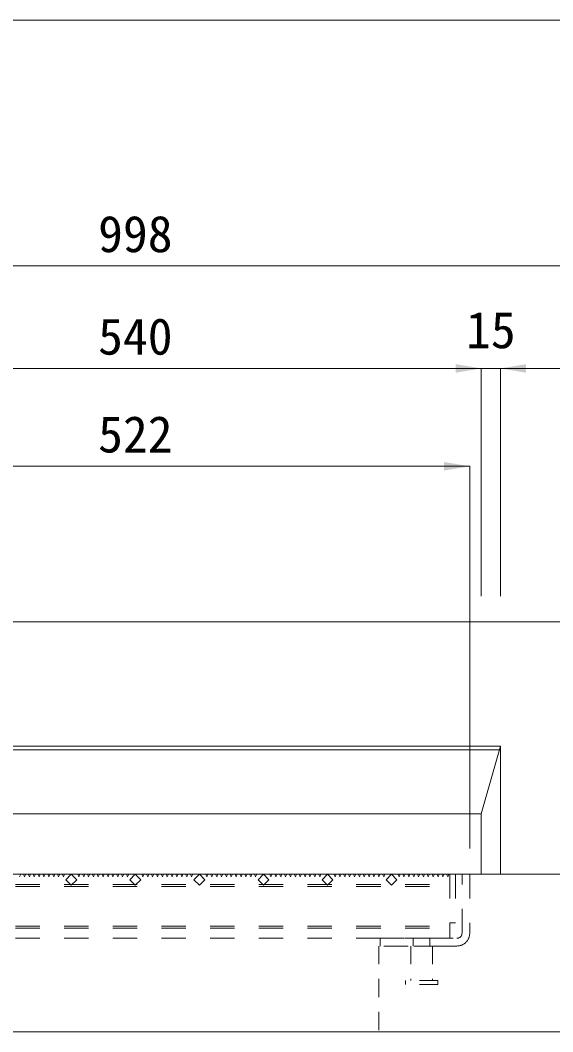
# Model space of a CAD drawing. Units: millimetres at full size. Extents: x 5964 to 125098, y -10801 to 28073.
# Drawn here: x 70992 to 71408, y -3583 to -2793 of the extents above; entities that cross this region are included whole.
import ezdxf
from ezdxf.enums import TextEntityAlignment as Align

# ---------------------------------------------------------------- set-up
doc = ezdxf.new("R2010")
doc.units = ezdxf.units.MM
doc.header["$LTSCALE"] = 19
doc.linetypes.add('USER1', pattern=[1.35, 0.75, -0.6])
doc.linetypes.add('USER3', pattern=[2, 1, -1])
for name, color, linetype, lineweight in [('インサート', 3, 'USER1', 9), ('グレーチング', 7, 'USER1', 5), ('図枠', 7, 'Continuous', 5), ('寸法線', 7, 'Continuous', 9), ('寸法表', 7, 'Continuous', 9), ('本体', 2, 'Continuous', 9)]:
    doc.layers.add(name, color=color, linetype=linetype, lineweight=lineweight)
doc.styles.add('ＭＳ ゴシック', font='')
doc.styles.get('ＭＳ ゴシック').set_extended_font_data('MS Gothic')

# ---------------------------------------------------------------- blocks, each defined once
blk = doc.blocks.new('filled_arrow')
at = {"color": 0, "linetype": 'Continuous', "lineweight": -2}
blk.add_solid([(7.5, 1.25), (0, 0), (7.5, -1.25)], dxfattribs=at)

msp = doc.modelspace()

# ---------------------------------------------------------------- linework, layer by layer
at = {"layer": 'インサート'}
for p, q in [((71296.89, -3515.85), (71296.89, -3542.85)), ((71313.89, -3515.85), (71296.89, -3515.85)), ((71313.89, -3515.85), (71313.89, -3542.85)), ((71317.89, -3542.85), (71292.89, -3542.85)), ((71292.89, -3542.85), (71292.89, -3545.85)), ((71317.89, -3542.85), (71317.89, -3545.85)), ((71317.89, -3545.85), (71292.89, -3545.85))]:
    msp.add_line(p, q, dxfattribs=at)
at = {"layer": 'グレーチング', "linetype": 'USER3'}
for p, q in [((70836.4, -3459.85), (71327.39, -3459.85)), ((70991.59, -3461.95), (70992.49, -3459.85)), ((70992.49, -3459.85), (70994.49, -3459.85)), ((70994.49, -3459.85), (70995.39, -3461.95)), ((70995.39, -3461.95), (70996.29, -3459.85)), ((70996.29, -3459.85), (70998.29, -3459.85)), ((70998.29, -3459.85), (70999.19, -3461.95)), ((70999.19, -3461.95), (71000.09, -3459.85)), ((71000.09, -3459.85), (71002.09, -3459.85)), ((71002.09, -3459.85), (71002.99, -3461.95)), ((71002.99, -3461.95), (71003.89, -3459.85)), ((71003.89, -3459.85), (71005.89, -3459.85)), ((71005.89, -3459.85), (71006.79, -3461.95)), ((71006.79, -3461.95), (71007.69, -3459.85)), ((71007.69, -3459.85), (71009.69, -3459.85)), ((71009.69, -3459.85), (71010.59, -3461.95)), ((71010.59, -3461.95), (71011.49, -3459.85)), ((71011.49, -3459.85), (71013.49, -3459.85)), ((71013.49, -3459.85), (71014.39, -3461.95)), ((71014.39, -3461.95), (71015.29, -3459.85)), ((71015.29, -3459.85), (71017.29, -3459.85)), ((71017.29, -3459.85), (71018.19, -3461.95)), ((71018.19, -3461.95), (71019.09, -3459.85)), ((71019.09, -3459.85), (71021.09, -3459.85)), ((71021.09, -3459.85), (71021.99, -3461.95)), ((71021.99, -3461.95), (71022.89, -3459.85)), ((71022.89, -3459.85), (71024.89, -3459.85)), ((71024.89, -3459.85), (71025.8, -3461.95)), ((71025.8, -3461.95), (71026.7, -3459.85)), ((71026.7, -3459.85), (71028.9, -3459.85)), ((71031.89, -3459.85), (71027.65, -3464.09)), ((71027.65, -3464.09), (71031.89, -3468.33)), ((71036.14, -3464.09), (71031.89, -3459.85)), ((71031.89, -3468.33), (71036.14, -3464.09)), ((71034.89, -3459.85), (71036.89, -3459.85)), ((71036.89, -3459.85), (71037.79, -3461.95)), ((71037.79, -3461.95), (71038.69, -3459.85)), ((71038.69, -3459.85), (71040.69, -3459.85)), ((71040.69, -3459.85), (71041.59, -3461.95)), ((71041.59, -3461.95), (71042.49, -3459.85)), ((71042.49, -3459.85), (71044.49, -3459.85)), ((71044.49, -3459.85), (71045.39, -3461.95)), ((71045.39, -3461.95), (71046.29, -3459.85)), ((71046.29, -3459.85), (71048.29, -3459.85)), ((71048.29, -3459.85), (71049.19, -3461.95)), ((71049.19, -3461.95), (71050.09, -3459.85)), ((71050.09, -3459.85), (71052.09, -3459.85)), ((71052.09, -3459.85), (71052.99, -3461.95)), ((71052.99, -3461.95), (71053.89, -3459.85)), ((71053.89, -3459.85), (71055.89, -3459.85)), ((71055.89, -3459.85), (71056.79, -3461.95)), ((71056.79, -3461.95), (71057.69, -3459.85)), ((71057.69, -3459.85), (71059.69, -3459.85)), ((71059.69, -3459.85), (71060.59, -3461.95)), ((71060.59, -3461.95), (71061.49, -3459.85)), ((71061.49, -3459.85), (71063.49, -3459.85)), ((71063.49, -3459.85), (71064.39, -3461.95)), ((71064.39, -3461.95), (71065.29, -3459.85)), ((71065.29, -3459.85), (71067.29, -3459.85)), ((71067.29, -3459.85), (71068.19, -3461.95)), ((71068.19, -3461.95), (71069.09, -3459.85)), ((71069.09, -3459.85), (71071.09, -3459.85)), ((71071.09, -3459.85), (71071.99, -3461.95)), ((71071.99, -3461.95), (71072.89, -3459.85)), ((71072.89, -3459.85), (71074.89, -3459.85)), ((71074.89, -3459.85), (71075.8, -3461.95)), ((71075.8, -3461.95), (71076.7, -3459.85)), ((71076.7, -3459.85), (71078.9, -3459.85)), ((71081.89, -3459.85), (71077.65, -3464.09)), ((71077.65, -3464.09), (71081.89, -3468.33)), ((71086.14, -3464.09), (71081.89, -3459.85)), ((71081.89, -3468.33), (71086.14, -3464.09)), ((71084.89, -3459.85), (71086.89, -3459.85)), ((71086.89, -3459.85), (71087.79, -3461.95)), ((71087.79, -3461.95), (71088.69, -3459.85)), ((71088.69, -3459.85), (71090.69, -3459.85)), ((71090.69, -3459.85), (71091.59, -3461.95)), ((71091.59, -3461.95), (71092.49, -3459.85)), ((71092.49, -3459.85), (71094.49, -3459.85)), ((71094.49, -3459.85), (71095.39, -3461.95)), ((71095.39, -3461.95), (71096.29, -3459.85)), ((71096.29, -3459.85), (71098.29, -3459.85)), ((71098.29, -3459.85), (71099.19, -3461.95)), ((71099.19, -3461.95), (71100.09, -3459.85)), ((71100.09, -3459.85), (71102.09, -3459.85)), ((71102.09, -3459.85), (71102.99, -3461.95)), ((71102.99, -3461.95), (71103.89, -3459.85)), ((71103.89, -3459.85), (71105.89, -3459.85)), ((71105.89, -3459.85), (71106.79, -3461.95)), ((71106.79, -3461.95), (71107.69, -3459.85)), ((71107.69, -3459.85), (71109.69, -3459.85)), ((71109.69, -3459.85), (71110.59, -3461.95)), ((71110.59, -3461.95), (71111.49, -3459.85)), ((71111.49, -3459.85), (71113.49, -3459.85)), ((71113.49, -3459.85), (71114.39, -3461.95)), ((71114.39, -3461.95), (71115.29, -3459.85)), ((71115.29, -3459.85), (71117.29, -3459.85)), ((71117.29, -3459.85), (71118.19, -3461.95)), ((71118.19, -3461.95), (71119.09, -3459.85)), ((71119.09, -3459.85), (71121.09, -3459.85)), ((71121.09, -3459.85), (71121.99, -3461.95)), ((71121.99, -3461.95), (71122.89, -3459.85)), ((71122.89, -3459.85), (71124.89, -3459.85)), ((71124.89, -3459.85), (71125.8, -3461.95)), ((71125.8, -3461.95), (71126.7, -3459.85)), ((71126.7, -3459.85), (71128.89, -3459.85)), ((71131.89, -3459.85), (71127.65, -3464.09)), ((71127.65, -3464.09), (71131.89, -3468.33)), ((71136.14, -3464.09), (71131.89, -3459.85)), ((71131.89, -3468.33), (71136.14, -3464.09)), ((71134.89, -3459.85), (71136.89, -3459.85)), ((71136.89, -3459.85), (71137.79, -3461.95)), ((71137.79, -3461.95), (71138.69, -3459.85)), ((71138.69, -3459.85), (71140.69, -3459.85)), ((71140.69, -3459.85), (71141.59, -3461.95)), ((71141.59, -3461.95), (71142.49, -3459.85)), ((71142.49, -3459.85), (71144.49, -3459.85)), ((71144.49, -3459.85), (71145.39, -3461.95)), ((71145.39, -3461.95), (71146.29, -3459.85)), ((71146.29, -3459.85), (71148.29, -3459.85)), ((71148.29, -3459.85), (71149.19, -3461.95)), ((71149.19, -3461.95), (71150.09, -3459.85)), ((71150.09, -3459.85), (71152.09, -3459.85)), ((71152.09, -3459.85), (71152.99, -3461.95)), ((71152.99, -3461.95), (71153.89, -3459.85)), ((71153.89, -3459.85), (71155.89, -3459.85)), ((71155.89, -3459.85), (71156.79, -3461.95)), ((71156.79, -3461.95), (71157.69, -3459.85)), ((71157.69, -3459.85), (71159.69, -3459.85)), ((71159.69, -3459.85), (71160.59, -3461.95)), ((71160.59, -3461.95), (71161.49, -3459.85)), ((71161.49, -3459.85), (71163.49, -3459.85)), ((71163.49, -3459.85), (71164.39, -3461.95)), ((71164.39, -3461.95), (71165.29, -3459.85)), ((71165.29, -3459.85), (71167.29, -3459.85)), ((71167.29, -3459.85), (71168.19, -3461.95)), ((71168.19, -3461.95), (71169.09, -3459.85)), ((71169.09, -3459.85), (71171.09, -3459.85)), ((71171.09, -3459.85), (71171.99, -3461.95)), ((71171.99, -3461.95), (71172.89, -3459.85)), ((71172.89, -3459.85), (71174.89, -3459.85)), ((71174.89, -3459.85), (71175.8, -3461.95)), ((71175.8, -3461.95), (71176.7, -3459.85)), ((71176.7, -3459.85), (71178.89, -3459.85)), ((71181.89, -3459.85), (71177.65, -3464.09)), ((71177.65, -3464.09), (71181.89, -3468.33)), ((71186.14, -3464.09), (71181.89, -3459.85)), ((71181.89, -3468.33), (71186.14, -3464.09)), ((71184.89, -3459.85), (71186.89, -3459.85)), ((71186.89, -3459.85), (71187.79, -3461.95)), ((71187.79, -3461.95), (71188.69, -3459.85)), ((71188.69, -3459.85), (71190.69, -3459.85)), ((71190.69, -3459.85), (71191.59, -3461.95)), ((71191.59, -3461.95), (71192.49, -3459.85)), ((71192.49, -3459.85), (71194.49, -3459.85)), ((71194.49, -3459.85), (71195.39, -3461.95)), ((71195.39, -3461.95), (71196.29, -3459.85)), ((71196.29, -3459.85), (71198.29, -3459.85)), ((71198.29, -3459.85), (71199.19, -3461.95)), ((71199.19, -3461.95), (71200.09, -3459.85)), ((71200.09, -3459.85), (71202.09, -3459.85)), ((71202.09, -3459.85), (71202.99, -3461.95)), ((71202.99, -3461.95), (71203.89, -3459.85)), ((71203.89, -3459.85), (71205.89, -3459.85)), ((71205.89, -3459.85), (71206.79, -3461.95)), ((71206.79, -3461.95), (71207.69, -3459.85)), ((71207.69, -3459.85), (71209.69, -3459.85)), ((71209.69, -3459.85), (71210.59, -3461.95)), ((71210.59, -3461.95), (71211.49, -3459.85)), ((71211.49, -3459.85), (71213.49, -3459.85)), ((71213.49, -3459.85), (71214.39, -3461.95)), ((71214.39, -3461.95), (71215.29, -3459.85)), ((71215.29, -3459.85), (71217.29, -3459.85)), ((71217.29, -3459.85), (71218.19, -3461.95)), ((71218.19, -3461.95), (71219.09, -3459.85)), ((71219.09, -3459.85), (71221.09, -3459.85)), ((71221.09, -3459.85), (71221.99, -3461.95)), ((71221.99, -3461.95), (71222.89, -3459.85)), ((71222.89, -3459.85), (71224.89, -3459.85)), ((71224.89, -3459.85), (71225.8, -3461.95)), ((71225.8, -3461.95), (71226.7, -3459.85)), ((71226.7, -3459.85), (71228.89, -3459.85)), ((71231.89, -3459.85), (71227.65, -3464.09)), ((71227.65, -3464.09), (71231.89, -3468.33)), ((71236.14, -3464.09), (71231.89, -3459.85)), ((71231.89, -3468.33), (71236.14, -3464.09)), ((71234.89, -3459.85), (71236.89, -3459.85)), ((71236.89, -3459.85), (71237.79, -3461.95)), ((71237.79, -3461.95), (71238.69, -3459.85)), ((71238.69, -3459.85), (71240.69, -3459.85)), ((71240.69, -3459.85), (71241.59, -3461.95)), ((71241.59, -3461.95), (71242.49, -3459.85)), ((71242.49, -3459.85), (71244.49, -3459.85)), ((71244.49, -3459.85), (71245.39, -3461.95)), ((71245.39, -3461.95), (71246.29, -3459.85)), ((71246.29, -3459.85), (71248.29, -3459.85)), ((71248.29, -3459.85), (71249.19, -3461.95)), ((71249.19, -3461.95), (71250.09, -3459.85)), ((71250.09, -3459.85), (71252.09, -3459.85)), ((71252.09, -3459.85), (71252.99, -3461.95)), ((71252.99, -3461.95), (71253.89, -3459.85)), ((71253.89, -3459.85), (71255.89, -3459.85)), ((71255.89, -3459.85), (71256.79, -3461.95)), ((71256.79, -3461.95), (71257.69, -3459.85)), ((71257.69, -3459.85), (71259.69, -3459.85)), ((71259.69, -3459.85), (71260.59, -3461.95)), ((71260.59, -3461.95), (71261.49, -3459.85)), ((71261.49, -3459.85), (71263.49, -3459.85)), ((71263.49, -3459.85), (71264.39, -3461.95)), ((71264.39, -3461.95), (71265.29, -3459.85)), ((71265.29, -3459.85), (71267.29, -3459.85)), ((71267.29, -3459.85), (71268.19, -3461.95)), ((71268.19, -3461.95), (71269.09, -3459.85)), ((71269.09, -3459.85), (71271.09, -3459.85)), ((71271.09, -3459.85), (71271.99, -3461.95)), ((71271.99, -3461.95), (71272.89, -3459.85)), ((71272.89, -3459.85), (71274.89, -3459.85)), ((71274.89, -3459.85), (71275.8, -3461.95)), ((71275.8, -3461.95), (71276.7, -3459.85)), ((71276.7, -3459.85), (71278.89, -3459.85)), ((71281.89, -3459.85), (71277.65, -3464.09)), ((71277.65, -3464.09), (71281.89, -3468.33)), ((71286.14, -3464.09), (71281.89, -3459.85)), ((71281.89, -3468.33), (71286.14, -3464.09)), ((71284.89, -3459.85), (71286.89, -3459.85)), ((71286.89, -3459.85), (71287.79, -3461.95)), ((71287.79, -3461.95), (71288.69, -3459.85)), ((71288.69, -3459.85), (71290.69, -3459.85)), ((71290.69, -3459.85), (71291.59, -3461.95)), ((71291.59, -3461.95), (71292.49, -3459.85)), ((71292.49, -3459.85), (71294.49, -3459.85)), ((71294.49, -3459.85), (71295.39, -3461.95)), ((71295.39, -3461.95), (71296.29, -3459.85)), ((71296.29, -3459.85), (71298.29, -3459.85)), ((71298.29, -3459.85), (71299.19, -3461.95)), ((71299.19, -3461.95), (71300.09, -3459.85)), ((71300.09, -3459.85), (71302.09, -3459.85)), ((71302.09, -3459.85), (71302.99, -3461.95)), ((71302.99, -3461.95), (71303.89, -3459.85)), ((71303.89, -3459.85), (71305.89, -3459.85)), ((71305.89, -3459.85), (71306.79, -3461.95)), ((71306.79, -3461.95), (71307.69, -3459.85)), ((71307.69, -3459.85), (71309.69, -3459.85)), ((71309.69, -3459.85), (71310.59, -3461.95)), ((71310.59, -3461.95), (71311.49, -3459.85)), ((71311.49, -3459.85), (71313.49, -3459.85)), ((71313.49, -3459.85), (71314.39, -3461.95)), ((71314.39, -3461.95), (71315.29, -3459.85)), ((71315.29, -3459.85), (71317.29, -3459.85)), ((71317.29, -3459.85), (71318.19, -3461.95)), ((71318.19, -3461.95), (71319.09, -3459.85)), ((71319.09, -3459.85), (71321.09, -3459.85)), ((71321.09, -3459.85), (71321.99, -3461.95)), ((71321.99, -3461.95), (71322.89, -3459.85)), ((71322.89, -3459.85), (71324.89, -3459.85)), ((71324.89, -3459.85), (71325.8, -3461.95)), ((71325.8, -3461.95), (71326.7, -3459.85)), ((71331.89, -3459.85), (71327.39, -3459.85)), ((71327.39, -3459.85), (71327.39, -3509.85)), ((71327.39, -3459.85), (71327.39, -3497.85)), ((71331.89, -3459.85), (71331.89, -3497.85)), ((71336.89, -3505.85), (71336.89, -3459.85)), ((71342.89, -3459.85), (71336.89, -3459.85)), ((71342.89, -3459.85), (71342.89, -3505.85)), ((70836.4, -3467.85), (71327.39, -3467.85)), ((70836.4, -3469.35), (71327.39, -3469.35)), ((70836.4, -3500.35), (71327.39, -3500.35)), ((70836.4, -3501.85), (71327.39, -3501.85)), ((71331.89, -3497.85), (71327.39, -3497.85)), ((70836.4, -3509.85), (71327.39, -3509.85)), ((71272.89, -3509.85), (71332.89, -3509.85)), ((71272.89, -3515.85), (71272.89, -3509.85)), ((71298.89, -3509.85), (71298.89, -3515.85)), ((71311.89, -3509.85), (71311.89, -3515.85)), ((71332.89, -3515.85), (71272.89, -3515.85))]:
    msp.add_line(p, q, dxfattribs=at)
for radius in [4, 10]:
    msp.add_arc((71332.89, -3505.85), radius, 270, 0, dxfattribs=at)
at = {"layer": '図枠', "lineweight": 13}
msp.add_line((69244.4, -2793.34), (72919.4, -2793.34), dxfattribs=at)
at = {"layer": '寸法線'}
for p, q in [((70582.89, -2985.1), (71580.9, -2985.1)), ((70811.89, -3065.1), (71351.89, -3065.1)), ((71311.89, -3065.1), (71406.89, -3065.1)), ((71351.89, -3242.79), (71351.89, -3065.1)), ((71351.89, -3242.79), (71351.89, -3065.1)), ((71366.89, -3242.79), (71366.89, -3065.1)), ((71366.89, -3065.1), (71580.9, -3065.1)), ((71366.89, -3242.79), (71366.89, -3065.1))]:
    msp.add_line(p, q, dxfattribs=at)
at = {"layer": '寸法表'}
for p in [(70820.9, -3141.46), (71342.9, -3439.85)]:
    msp.add_line(p, (71342.9, -3141.46), dxfattribs=at)
at = {"layer": '本体', "lineweight": 20}
for p, q in [((70588.89, -3262.79), (71574.9, -3262.79)), ((70590.92, -3459.79), (71572.87, -3459.79)), ((70582.89, -3582.78), (71580.9, -3582.78))]:
    msp.add_line(p, q, dxfattribs=at)
at = {"layer": '本体'}
for p, q in [((70796.89, -3359.79), (71366.89, -3359.79)), ((71351.89, -3412.79), (71366.89, -3359.79)), ((71366.89, -3359.79), (71366.89, -3459.79)), ((70811.89, -3412.79), (71351.89, -3412.79)), ((71351.89, -3412.79), (71351.89, -3459.79))]:
    msp.add_line(p, q, dxfattribs=at)
at = {"layer": '本体', "lineweight": 5}
msp.add_line((70797.74, -3362.79), (71366.05, -3362.79), dxfattribs=at)
at = {"layer": '本体', "linetype": 'USER1'}
msp.add_line((71271.9, -3515.9), (71271.9, -3582.78), dxfattribs=at)

# ---------------------------------------------------------------- block references
at = {"layer": '寸法線', "xscale": 2.67, "yscale": 2.67, "rotation": 180}
msp.add_blockref('filled_arrow', (71351.89, -3065.1), dxfattribs=at)
msp.add_blockref('filled_arrow', (71351.89, -3065.1), dxfattribs=at)
at = {"layer": '寸法線', "xscale": 2.67, "yscale": 2.67}
msp.add_blockref('filled_arrow', (71366.89, -3065.1), dxfattribs=at)
msp.add_blockref('filled_arrow', (71366.89, -3065.1), dxfattribs=at)
at = {"layer": '寸法表', "xscale": 2.67, "yscale": 2.67, "rotation": 180}
msp.add_blockref('filled_arrow', (71342.9, -3141.46), dxfattribs=at)

# ---------------------------------------------------------------- texts
at = {"layer": '寸法線', "style": 'ＭＳ ゴシック'}
for s, p in [('998', (71081.9, -2960.1)), ('15', (71359.39, -3035.1)), ('540', (71081.89, -3040.1))]:
    msp.add_text(s, height=28.48, dxfattribs=at).set_placement(p, align=Align.MIDDLE_CENTER)
at = {"layer": '寸法表', "style": 'ＭＳ ゴシック'}
msp.add_text('522', height=28.48, dxfattribs=at).set_placement((71081.9, -3116.46), align=Align.MIDDLE_CENTER)

doc.saveas('drawing.dxf')
